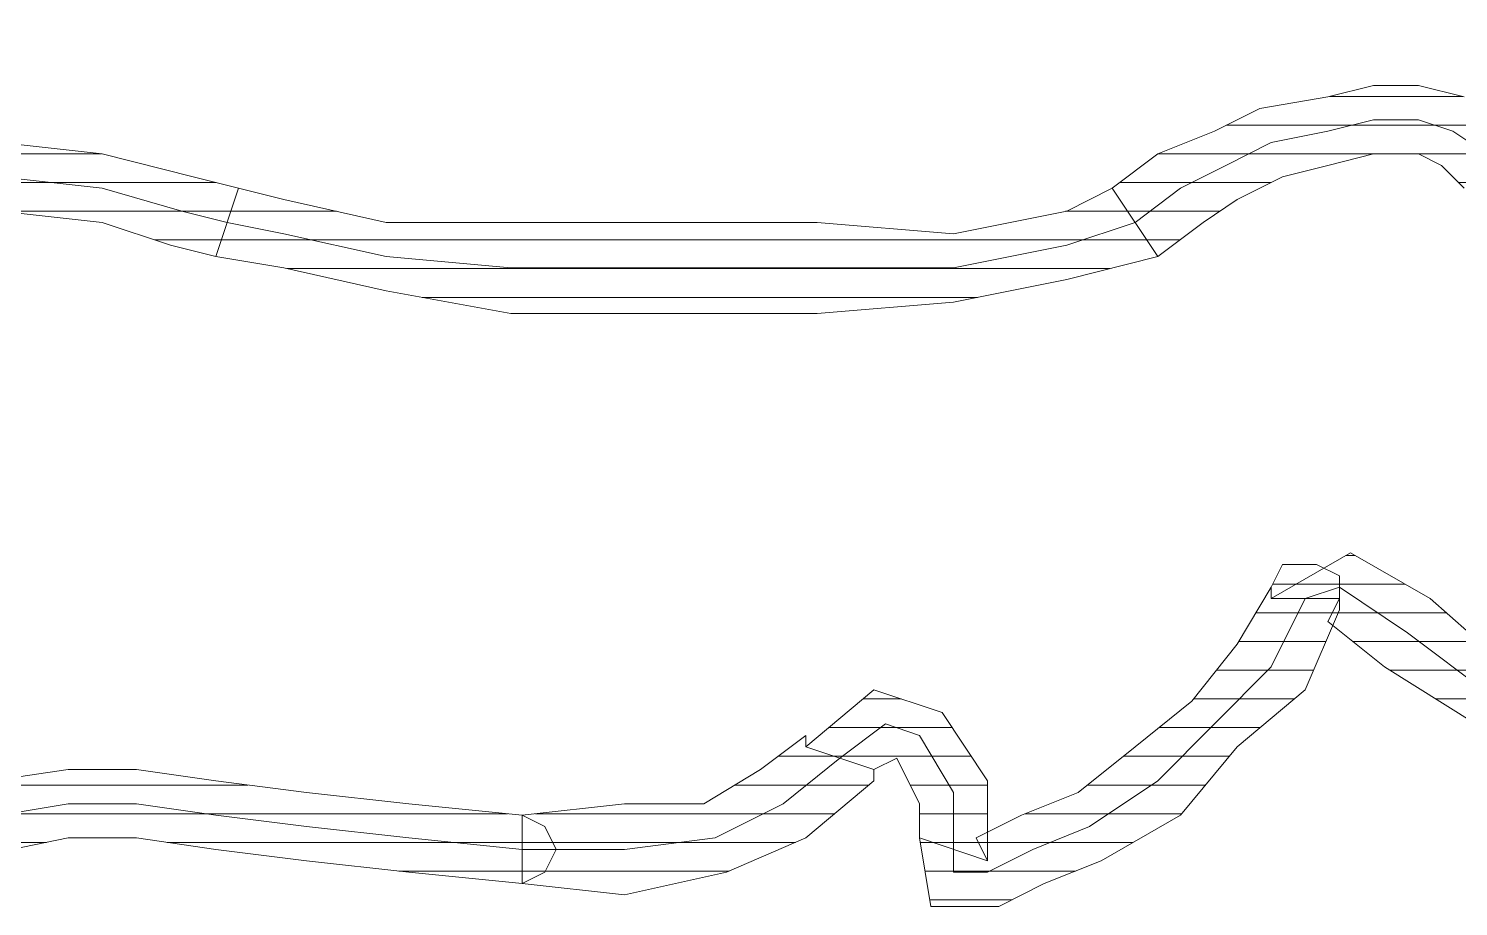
# Model space of a CAD drawing. Header units: centimetres. Extents: x 54005 to 61405, y 90310 to 94744.
# Drawn here: x 56847.22 to 56853.45, y 91941.07 to 91944.89 of the extents above; entities that cross this region are included whole.
import ezdxf

# ---------------------------------------------------------------- set-up
doc = ezdxf.new("R2010")
doc.units = ezdxf.units.CM
doc.header["$LTSCALE"] = 25
doc.layers.get('0').update_dxf_attribs({"lineweight": 0})
doc.layers.add('ÖLCULENDIRME', color=115, linetype='Continuous', lineweight=5)
pattern_1 = [(360, (-5108.51305, -673.59423), (1e-16, 0.125), [25])]

# ---------------------------------------------------------------- blocks, each defined once
blk = doc.blocks.new('by')
at = {"ltscale": 30}
h = blk.add_hatch(dxfattribs=at)
h.set_pattern_fill('DC_LINES', color=256, scale=0.1, style=0)
h.set_pattern_definition(pattern_1)
edge = h.paths.add_edge_path(flags=0)
edge.add_line((6400.0613, 2225.1543), (6400.0613, 2225.2039))
edge.add_line((6400.0613, 2225.2039), (6400.2097, 2225.5516))
edge.add_line((6400.2097, 2225.5516), (6400.5066, 2225.8))
edge.add_line((6400.5066, 2225.8), (6400.7546, 2226.098))
edge.add_line((6400.7546, 2226.098), (6401.1003, 2226.2968))
edge.add_line((6401.1003, 2226.2968), (6401.3484, 2226.3961))
edge.add_line((6401.3484, 2226.3961), (6401.5456, 2226.4954))
edge.add_line((6401.5456, 2226.4954), (6401.8425, 2226.4954))
edge.add_line((6401.8425, 2226.4954), (6401.8923, 2226.1974))
edge.add_line((6401.8923, 2226.1974), (6401.5954, 2226.2968))
edge.add_line((6401.5954, 2226.2968), (6401.6452, 2226.1974))
edge.add_line((6401.6452, 2226.1974), (6401.447, 2226.098))
edge.add_line((6401.447, 2226.098), (6401.1999, 2225.9987))
edge.add_line((6401.1999, 2225.9987), (6400.9519, 2225.8))
edge.add_line((6400.9519, 2225.8), (6400.7048, 2225.6013))
edge.add_line((6400.7048, 2225.6013), (6400.5066, 2225.3529))
edge.add_line((6400.5066, 2225.3529), (6400.3581, 2225.1045))
edge.add_line((6400.3581, 2225.1045), (6400.3581, 2225.1543))
edge.add_line((6400.3581, 2225.1543), (6400.3581, 2225.1045))
edge.add_line((6400.3581, 2225.1045), (6400.3093, 2225.0052))
edge.add_line((6400.3093, 2225.0052), (6400.1609, 2225.0052))
edge.add_line((6400.1609, 2225.0052), (6400.0613, 2225.0549))
edge.add_line((6400.0613, 2225.0549), (6400.0613, 2225.2039))
h = blk.add_hatch(dxfattribs=at)
h.set_pattern_fill('DC_LINES', color=256, scale=0.1, style=0)
h.set_pattern_definition(pattern_1)
h.paths.add_polyline_path([(6403.6238, 2226.3961), (6404.1189, 2226.3464), (6404.5642, 2226.2968), (6404.9597, 2226.247), (6405.3064, 2226.1974), (6405.6032, 2226.1974), (6405.8503, 2226.247), (6406.0974, 2226.3464), (6406.3454, 2226.4954), (6406.5427, 2226.1974), (6406.197, 2226.0484), (6405.9489, 2225.949), (6405.6032, 2225.8993), (6405.3064, 2225.8993), (6404.9597, 2225.949), (6404.5642, 2225.9987), (6404.1189, 2226.0484), (6403.6238, 2226.098), (6403.5251, 2226.1477), (6403.4753, 2226.247), (6403.5251, 2226.3464)], flags=0)
h = blk.add_hatch(dxfattribs=at)
h.set_pattern_fill('DC_LINES', color=256, scale=0.1, style=0)
h.set_pattern_definition(pattern_1)
edge = h.paths.add_edge_path(flags=0)
edge.add_line((6402.0905, 2225.8993), (6402.0905, 2225.949))
edge.add_line((6402.0905, 2225.949), (6402.3874, 2226.1974))
edge.add_line((6402.3874, 2226.1974), (6402.7331, 2226.3464))
edge.add_line((6402.7331, 2226.3464), (6403.1784, 2226.4458))
edge.add_line((6403.1784, 2226.4458), (6403.6238, 2226.3961))
edge.add_line((6403.6238, 2226.3961), (6403.6238, 2226.098))
edge.add_line((6403.6238, 2226.098), (6403.1784, 2226.0484))
edge.add_line((6403.1784, 2226.0484), (6402.8327, 2226.0484))
edge.add_line((6402.8327, 2226.0484), (6402.5847, 2225.8993))
edge.add_line((6402.5847, 2225.8993), (6402.3874, 2225.7503))
edge.add_line((6402.3874, 2225.7503), (6402.3874, 2225.8))
h = blk.add_hatch(dxfattribs=at)
h.set_pattern_fill('DC_LINES', color=256, scale=0.1, style=0)
h.set_pattern_definition(pattern_1)
edge = h.paths.add_edge_path(flags=0)
edge.add_line((6401.8923, 2226.1974), (6401.8923, 2226.0484))
edge.add_line((6401.8923, 2226.0484), (6401.9909, 2225.8497))
edge.add_line((6401.9909, 2225.8497), (6402.0905, 2225.8993))
edge.add_line((6402.0905, 2225.8993), (6402.3874, 2225.8))
edge.add_line((6402.3874, 2225.8), (6402.0905, 2225.5516))
edge.add_line((6402.0905, 2225.5516), (6401.7937, 2225.651))
edge.add_line((6401.7937, 2225.651), (6401.5954, 2225.949))
edge.add_line((6401.5954, 2225.949), (6401.5954, 2226.2968))
h = blk.add_hatch(dxfattribs=at)
h.set_pattern_fill('DC_LINES', color=256, scale=0.1, style=0)
h.set_pattern_definition(pattern_1)
edge = h.paths.add_edge_path(flags=0)
edge.add_line((6399.2702, 2225.9987), (6399.4675, 2225.7006))
edge.add_line((6399.4675, 2225.7006), (6399.864, 2225.4522))
edge.add_line((6399.864, 2225.4522), (6400.1111, 2225.2536))
edge.add_line((6400.1111, 2225.2536), (6400.0613, 2225.1543))
edge.add_line((6400.0613, 2225.1543), (6400.3581, 2225.1543))
edge.add_line((6400.3581, 2225.1543), (6400.0124, 2224.9555))
edge.add_line((6400.0124, 2224.9555), (6399.6657, 2225.1543))
edge.add_line((6399.6657, 2225.1543), (6399.2702, 2225.5019))
edge.add_line((6399.2702, 2225.5019), (6398.9734, 2225.8))
h = blk.add_hatch(dxfattribs=at)
h.set_pattern_fill('DC_LINES', color=256, scale=0.1, style=0)
h.set_pattern_definition(pattern_1)
edge = h.paths.add_edge_path(flags=0)
edge.add_line((6404.8611, 2223.3659), (6404.6628, 2223.4156))
edge.add_line((6404.6628, 2223.4156), (6404.2175, 2223.515))
edge.add_line((6404.2175, 2223.515), (6403.6736, 2223.515))
edge.add_line((6403.6736, 2223.515), (6403.03, 2223.515))
edge.add_line((6403.03, 2223.515), (6402.3376, 2223.515))
edge.add_line((6402.3376, 2223.515), (6401.7439, 2223.5647))
edge.add_line((6401.7439, 2223.5647), (6401.2488, 2223.4654))
edge.add_line((6401.2488, 2223.4654), (6401.0515, 2223.3659))
edge.add_line((6401.0515, 2223.3659), (6400.8532, 2223.664))
edge.add_line((6400.8532, 2223.664), (6401.2488, 2223.7633))
edge.add_line((6401.2488, 2223.7633), (6401.7439, 2223.8627))
edge.add_line((6401.7439, 2223.8627), (6402.3376, 2223.9123))
edge.add_line((6402.3376, 2223.9123), (6403.03, 2223.9123))
edge.add_line((6403.03, 2223.9123), (6403.6736, 2223.9123))
edge.add_line((6403.6736, 2223.9123), (6404.2175, 2223.813))
edge.add_line((6404.2175, 2223.813), (6404.6628, 2223.7137))
edge.add_line((6404.6628, 2223.7137), (6404.9597, 2223.664))
h = blk.add_hatch(dxfattribs=at)
h.set_pattern_fill('DC_LINES', color=256, scale=0.1, style=0)
h.set_pattern_definition(pattern_1)
edge = h.paths.add_edge_path(flags=0)
edge.add_line((6401.0515, 2223.3659), (6400.8532, 2223.2169))
edge.add_line((6400.8532, 2223.2169), (6400.6062, 2223.1176))
edge.add_line((6400.6062, 2223.1176), (6400.4079, 2223.0183))
edge.add_line((6400.4079, 2223.0183), (6400.1111, 2222.9685))
edge.add_line((6400.1111, 2222.9685), (6399.9128, 2222.9189))
edge.add_line((6399.9128, 2222.9189), (6399.7155, 2222.9189))
edge.add_line((6399.7155, 2222.9189), (6399.5173, 2222.9685))
edge.add_line((6399.5173, 2222.9685), (6399.3191, 2223.0679))
edge.add_line((6399.3191, 2223.0679), (6399.5173, 2223.3659))
edge.add_line((6399.5173, 2223.3659), (6399.6159, 2223.2666))
edge.add_line((6399.6159, 2223.2666), (6399.7155, 2223.2169))
edge.add_line((6399.7155, 2223.2169), (6399.9128, 2223.2169))
edge.add_line((6399.9128, 2223.2169), (6400.1111, 2223.2666))
edge.add_line((6400.1111, 2223.2666), (6400.3093, 2223.3163))
edge.add_line((6400.3093, 2223.3163), (6400.5066, 2223.4156))
edge.add_line((6400.5066, 2223.4156), (6400.655, 2223.515))
edge.add_line((6400.655, 2223.515), (6400.8532, 2223.664))
h = blk.add_hatch(dxfattribs=at)
h.set_pattern_fill('DC_LINES', color=256, scale=0.1, style=0)
h.set_pattern_definition(pattern_1)
edge = h.paths.add_edge_path(flags=0)
edge.add_line((6407.9773, 2222.9685), (6407.9284, 2222.6706))
edge.add_line((6407.9284, 2222.6706), (6407.6316, 2222.7699))
edge.add_line((6407.6316, 2222.7699), (6407.2849, 2222.8692))
edge.add_line((6407.2849, 2222.8692), (6406.8396, 2222.9685))
edge.add_line((6406.8396, 2222.9685), (6406.3454, 2223.0679))
edge.add_line((6406.3454, 2223.0679), (6405.9001, 2223.1673))
edge.add_line((6405.9001, 2223.1673), (6405.4548, 2223.2169))
edge.add_line((6405.4548, 2223.2169), (6405.0583, 2223.3163))
edge.add_line((6405.0583, 2223.3163), (6404.8611, 2223.3659))
edge.add_line((6404.8611, 2223.3659), (6404.9597, 2223.664))
edge.add_line((6404.9597, 2223.664), (6405.1579, 2223.6143))
edge.add_line((6405.1579, 2223.6143), (6405.4548, 2223.515))
edge.add_line((6405.4548, 2223.515), (6405.9001, 2223.4654))
edge.add_line((6405.9001, 2223.4654), (6406.3454, 2223.3659))
edge.add_line((6406.3454, 2223.3659), (6406.8396, 2223.2666))
edge.add_line((6406.8396, 2223.2666), (6407.2849, 2223.1673))
edge.add_line((6407.2849, 2223.1673), (6407.7302, 2223.0679))
edge.add_line((6407.7302, 2223.0679), (6408.0271, 2222.9685))
edge.add_line((6408.0271, 2222.9685), (6407.9773, 2222.6706))
edge.add_line((6407.9773, 2222.6706), (6408.0271, 2222.9685))
edge.add_line((6408.0271, 2222.9685), (6408.1257, 2222.8692))
edge.add_line((6408.1257, 2222.8692), (6408.1257, 2222.7699))
edge.add_line((6408.1257, 2222.7699), (6408.0769, 2222.6706))
edge.add_line((6408.0769, 2222.6706), (6407.9284, 2222.6706))
for p, q in [((6401.3484, 2226.3961, -4.5045), (6401.5456, 2226.4954, -4.5045)), ((6401.5456, 2226.4954, -4.5045), (6401.8425, 2226.4954, -4.5045)), ((6401.8425, 2226.4954, -4.5045), (6401.8923, 2226.1974, -4.5045)), ((6402.7331, 2226.3464, -4.5045), (6403.1784, 2226.4458, -4.5045)), ((6403.1784, 2226.4458, -4.5045), (6403.6238, 2226.3961, -4.5045)), ((6401.1003, 2226.2968, -4.5045), (6401.3484, 2226.3961, -4.5045)), ((6403.5251, 2226.3464, -4.5045), (6403.6238, 2226.3961, -4.5045)), ((6403.6238, 2226.3961, -4.5045), (6403.6238, 2226.098, -4.5045)), ((6403.6238, 2226.3961, -4.5045), (6403.6238, 2226.3961, -4.5045)), ((6403.6238, 2226.3961, -4.5045), (6404.1189, 2226.3464, -4.5045)), ((6403.6238, 2226.3961, -4.5045), (6403.6238, 2226.3961, -4.5045)), ((6403.6238, 2226.3961, -4.5045), (6403.6238, 2226.3961, -4.5045)), ((6401.5954, 2226.3464, -4.5045), (6401.3972, 2226.247, -4.5045)), ((6401.7439, 2226.3464, -4.5045), (6401.5954, 2226.3464, -4.5045)), ((6401.7439, 2226.247, -4.5045), (6401.7439, 2226.3464, -4.5045)), ((6402.3874, 2226.1974, -4.5045), (6402.7331, 2226.3464, -4.5045)), ((6403.4753, 2226.247, -4.5045), (6403.5251, 2226.3464, -4.5045)), ((6404.1189, 2226.3464, -4.5045), (6404.5642, 2226.2968, -4.5045)), ((6400.7546, 2226.098, -4.5045), (6401.1003, 2226.2968, -4.5045)), ((6401.3972, 2226.247, -4.5045), (6401.1501, 2226.1477, -4.5045)), ((6401.5954, 2225.949, -4.5045), (6401.5954, 2226.2968, -4.5045)), ((6401.5954, 2226.2968, -4.5045), (6401.5954, 2226.2968, -4.5045)), ((6401.5954, 2226.2968, -4.5045), (6401.8923, 2226.1974, -4.5045)), ((6401.8923, 2226.1974, -4.5045), (6401.5954, 2226.2968, -4.5045)), ((6401.5954, 2226.2968, -4.5045), (6401.6452, 2226.1974, -4.5045)), ((6401.7439, 2225.9987, -4.5045), (6401.7439, 2226.247, -4.5045)), ((6403.1784, 2226.247, -4.5045), (6402.7829, 2226.1974, -4.5045)), ((6403.6238, 2226.247, -4.5045), (6403.1784, 2226.247, -4.5045)), ((6403.5251, 2226.1477, -4.5045), (6403.4753, 2226.247, -4.5045)), ((6404.1189, 2226.1974, -4.5045), (6403.6238, 2226.247, -4.5045)), ((6404.5642, 2226.2968, -4.5045), (6404.9597, 2226.247, -4.5045)), ((6404.9597, 2226.247, -4.5045), (6405.3064, 2226.1974, -4.5045)), ((6405.6032, 2226.1974, -4.5045), (6405.8503, 2226.247, -4.5045)), ((6401.6452, 2226.1974, -4.5045), (6401.447, 2226.098, -4.5045)), ((6401.6452, 2226.1974, -4.5045), (6401.6452, 2226.1974, -4.5045)), ((6401.8923, 2226.1974, -4.5045), (6401.8923, 2226.1974, -4.5045)), ((6401.8923, 2226.1974, -4.5045), (6401.8923, 2226.0484, -4.5045)), ((6401.8923, 2226.1974, -4.5045), (6401.8923, 2226.1974, -4.5045)), ((6402.0905, 2225.949, -4.5045), (6402.3874, 2226.1974, -4.5045)), ((6402.7829, 2226.1974, -4.5045), (6402.4861, 2226.0484, -4.5045)), ((6404.5642, 2226.1477, -4.5045), (6404.1189, 2226.1974, -4.5045)), ((6405.3064, 2226.1974, -4.5045), (6405.6032, 2226.1974, -4.5045)), ((6401.1501, 2226.1477, -4.5045), (6400.8532, 2225.949, -4.5045)), ((6403.6238, 2226.098, -4.5045), (6403.5251, 2226.1477, -4.5045)), ((6404.9597, 2226.098, -4.5045), (6404.5642, 2226.1477, -4.5045)), ((6400.5066, 2225.8, -4.5045), (6400.7546, 2226.098, -4.5045)), ((6401.447, 2226.098, -4.5045), (6401.1999, 2225.9987, -4.5045)), ((6403.6238, 2226.098, -4.5045), (6403.1784, 2226.0484, -4.5045)), ((6404.1189, 2226.0484, -4.5045), (6403.6238, 2226.098, -4.5045)), ((6403.6238, 2226.098, -4.5045), (6403.6238, 2226.098, -4.5045)), ((6403.6238, 2226.098, -4.5045), (6403.6238, 2226.098, -4.5045)), ((6405.3064, 2226.0484, -4.5045), (6404.9597, 2226.098, -4.5045)), ((6405.9001, 2226.098, -4.5045), (6405.6032, 2226.0484, -4.5045)), ((6401.1999, 2225.9987, -4.5045), (6400.9519, 2225.8, -4.5045)), ((6401.8923, 2225.7503, -4.5045), (6401.7439, 2225.9987, -4.5045)), ((6401.8923, 2226.0484, -4.5045), (6401.9909, 2225.8497, -4.5045)), ((6402.4861, 2226.0484, -4.5045), (6402.239, 2225.8497, -4.5045)), ((6402.8327, 2226.0484, -4.5045), (6402.5847, 2225.8993, -4.5045)), ((6403.1784, 2226.0484, -4.5045), (6402.8327, 2226.0484, -4.5045)), ((6404.5642, 2225.9987, -4.5045), (6404.1189, 2226.0484, -4.5045)), ((6404.9597, 2225.949, -4.5045), (6404.5642, 2225.9987, -4.5045)), ((6405.6032, 2226.0484, -4.5045), (6405.3064, 2226.0484, -4.5045)), ((6400.8532, 2225.949, -4.5045), (6400.6062, 2225.7006, -4.5045)), ((6401.7937, 2225.651, -4.5045), (6401.5954, 2225.949, -4.5045)), ((6402.0905, 2225.8993, -4.5045), (6402.0905, 2225.949, -4.5045)), ((6405.3064, 2225.8993, -4.5045), (6404.9597, 2225.949, -4.5045)), ((6405.9489, 2225.949, -4.5045), (6405.6032, 2225.8993, -4.5045)), ((6401.9909, 2225.8497, -4.5045), (6402.0905, 2225.8993, -4.5045)), ((6402.3874, 2225.8, -4.5045), (6402.0905, 2225.8993, -4.5045)), ((6402.0905, 2225.8993, -4.5045), (6402.0905, 2225.8993, -4.5045)), ((6402.0905, 2225.8993, -4.5045), (6402.3874, 2225.8, -4.5045)), ((6402.5847, 2225.8993, -4.5045), (6402.3874, 2225.7503, -4.5045)), ((6405.6032, 2225.8993, -4.5045), (6405.3064, 2225.8993, -4.5045)), ((6401.9909, 2225.8497, -4.5045), (6401.9909, 2225.8497, -4.5045)), ((6402.239, 2225.8497, -4.5045), (6402.0407, 2225.7006, -4.5045)), ((6400.2097, 2225.5516, -4.5045), (6400.5066, 2225.8, -4.5045)), ((6400.9519, 2225.8, -4.5045), (6400.7048, 2225.6013, -4.5045)), ((6402.0407, 2225.7006, -4.5045), (6401.8923, 2225.7503, -4.5045)), ((6402.3874, 2225.8, -4.5045), (6402.0905, 2225.5516, -4.5045)), ((6402.3874, 2225.7503, -4.5045), (6402.3874, 2225.8, -4.5045)), ((6399.4675, 2225.7006, -4.5045), (6399.864, 2225.4522, -4.5045)), ((6400.6062, 2225.7006, -4.5045), (6400.3581, 2225.4522, -4.5045)), ((6402.0905, 2225.5516, -4.5045), (6401.7937, 2225.651, -4.5045)), ((6399.7644, 2225.3032, -4.5045), (6399.3689, 2225.6013, -4.5045)), ((6400.7048, 2225.6013, -4.5045), (6400.5066, 2225.3529, -4.5045)), ((6399.6657, 2225.1543, -4.5045), (6399.2702, 2225.5019, -4.5045)), ((6400.0613, 2225.2039, -4.5045), (6400.2097, 2225.5516, -4.5045)), ((6399.864, 2225.4522, -4.5045), (6400.1111, 2225.2536, -4.5045)), ((6400.3581, 2225.4522, -4.5045), (6400.2097, 2225.1543, -4.5045)), ((6400.5066, 2225.3529, -4.5045), (6400.3581, 2225.1045, -4.5045)), ((6400.0613, 2225.1045, -4.5045), (6399.7644, 2225.3032, -4.5045)), ((6400.1111, 2225.2536, -4.5045), (6400.0613, 2225.1543, -4.5045)), ((6400.0613, 2225.1543, -4.5045), (6400.0613, 2225.2039, -4.5045)), ((6400.0613, 2225.0549, -4.5045), (6400.0613, 2225.2039, -4.5045)), ((6400.0613, 2225.2039, -4.5045), (6400.0613, 2225.1543, -4.5045)), ((6400.0124, 2224.9555, -4.5045), (6399.6657, 2225.1543, -4.5045)), ((6400.3581, 2225.1543, -4.5045), (6400.0124, 2224.9555, -4.5045)), ((6400.0613, 2225.1543, -4.5045), (6400.3581, 2225.1543, -4.5045)), ((6400.2097, 2225.1543, -4.5045), (6400.0613, 2225.1045, -4.5045)), ((6400.0613, 2225.1543, -4.5045), (6400.0613, 2225.1543, -4.5045)), ((6400.2097, 2225.1543, -4.5045), (6400.2097, 2225.1543, -4.5045)), ((6400.2097, 2225.1543, -4.5045), (6400.2097, 2225.1543, -4.5045)), ((6400.3581, 2225.1045, -4.5045), (6400.3581, 2225.1543, -4.5045)), ((6400.3581, 2225.1543, -4.5045), (6400.3581, 2225.1045, -4.5045)), ((6400.3581, 2225.1045, -4.5045), (6400.3093, 2225.0052, -4.5045)), ((6400.1609, 2225.0052, -4.5045), (6400.0613, 2225.0549, -4.5045)), ((6400.3093, 2225.0052, -4.5045), (6400.1609, 2225.0052, -4.5045)), ((6401.7439, 2223.8627, -4.5045), (6402.3376, 2223.9123, -4.5045)), ((6402.3376, 2223.9123, -4.5045), (6403.03, 2223.9123, -4.5045)), ((6403.03, 2223.9123, -4.5045), (6403.6736, 2223.9123, -4.5045)), ((6403.6736, 2223.9123, -4.5045), (6404.2175, 2223.813, -4.5045)), ((6401.2488, 2223.7633, -4.5045), (6401.7439, 2223.8627, -4.5045)), ((6400.8532, 2223.664, -4.5045), (6401.2488, 2223.7633, -4.5045)), ((6404.2175, 2223.813, -4.5045), (6404.6628, 2223.7137, -4.5045)), ((6401.2488, 2223.6143, -4.5045), (6401.7439, 2223.7137, -4.5045)), ((6401.7439, 2223.7137, -4.5045), (6402.3376, 2223.7137, -4.5045)), ((6402.3376, 2223.7137, -4.5045), (6403.03, 2223.7137, -4.5045)), ((6403.03, 2223.7137, -4.5045), (6403.6736, 2223.7137, -4.5045)), ((6403.6736, 2223.7137, -4.5045), (6404.2175, 2223.664, -4.5045)), ((6404.6628, 2223.7137, -4.5045), (6404.9597, 2223.664, -4.5045)), ((6400.655, 2223.515, -4.5045), (6400.8532, 2223.664, -4.5045)), ((6400.8532, 2223.664, -4.5045), (6400.8532, 2223.664, -4.5045)), ((6400.8532, 2223.664, -4.5045), (6401.0515, 2223.3659, -4.5045)), ((6401.0515, 2223.3659, -4.5045), (6400.8532, 2223.664, -4.5045)), ((6404.2175, 2223.664, -4.5045), (6404.6628, 2223.5647, -4.5045)), ((6404.8611, 2223.3659, -4.5045), (6404.9597, 2223.664, -4.5045)), ((6404.9597, 2223.664, -4.5045), (6404.8611, 2223.3659, -4.5045)), ((6404.9597, 2223.664, -4.5045), (6405.1579, 2223.6143, -4.5045)), ((6404.9597, 2223.664, -4.5045), (6404.9597, 2223.664, -4.5045)), ((6400.9519, 2223.515, -4.5045), (6401.2488, 2223.6143, -4.5045)), ((6405.1579, 2223.6143, -4.5045), (6405.4548, 2223.515, -4.5045)), ((6400.5066, 2223.4156, -4.5045), (6400.655, 2223.515, -4.5045)), ((6400.7546, 2223.3659, -4.5045), (6400.9519, 2223.515, -4.5045)), ((6401.7439, 2223.5647, -4.5045), (6401.2488, 2223.4654, -4.5045)), ((6402.3376, 2223.515, -4.5045), (6401.7439, 2223.5647, -4.5045)), ((6403.03, 2223.515, -4.5045), (6402.3376, 2223.515, -4.5045)), ((6403.6736, 2223.515, -4.5045), (6403.03, 2223.515, -4.5045)), ((6404.2175, 2223.515, -4.5045), (6403.6736, 2223.515, -4.5045)), ((6404.6628, 2223.4156, -4.5045), (6404.2175, 2223.515, -4.5045)), ((6404.6628, 2223.5647, -4.5045), (6404.9099, 2223.515, -4.5045)), ((6404.9099, 2223.515, -4.5045), (6405.1081, 2223.4654, -4.5045)), ((6405.4548, 2223.515, -4.5045), (6405.9001, 2223.4654, -4.5045)), ((6401.2488, 2223.4654, -4.5045), (6401.0515, 2223.3659, -4.5045)), ((6405.1081, 2223.4654, -4.5045), (6405.4548, 2223.3659, -4.5045)), ((6400.3093, 2223.3163, -4.5045), (6400.5066, 2223.4156, -4.5045)), ((6404.8611, 2223.3659, -4.5045), (6404.6628, 2223.4156, -4.5045)), ((6399.5173, 2223.3659, -4.5045), (6399.6159, 2223.2666, -4.5045)), ((6400.1111, 2223.2666, -4.5045), (6400.3093, 2223.3163, -4.5045)), ((6400.5564, 2223.2666, -4.5045), (6400.7546, 2223.3659, -4.5045)), ((6401.0515, 2223.3659, -4.5045), (6400.8532, 2223.2169, -4.5045)), ((6401.0515, 2223.3659, -4.5045), (6401.0515, 2223.3659, -4.5045)), ((6401.0515, 2223.3659, -4.5045), (6401.0515, 2223.3659, -4.5045)), ((6405.0583, 2223.3163, -4.5045), (6404.8611, 2223.3659, -4.5045)), ((6404.8611, 2223.3659, -4.5045), (6404.8611, 2223.3659, -4.5045)), ((6404.8611, 2223.3659, -4.5045), (6404.8611, 2223.3659, -4.5045)), ((6405.4548, 2223.2169, -4.5045), (6405.0583, 2223.3163, -4.5045)), ((6405.4548, 2223.3659, -4.5045), (6405.9001, 2223.3163, -4.5045)), ((6399.6159, 2223.2666, -4.5045), (6399.7155, 2223.2169, -4.5045)), ((6399.9128, 2223.2169, -4.5045), (6400.1111, 2223.2666, -4.5045)), ((6400.3581, 2223.1673, -4.5045), (6400.5564, 2223.2666, -4.5045)), ((6399.4187, 2223.2169, -4.5045), (6399.5671, 2223.1176, -4.5045)), ((6399.7155, 2223.2169, -4.5045), (6399.9128, 2223.2169, -4.5045)), ((6400.8532, 2223.2169, -4.5045), (6400.6062, 2223.1176, -4.5045)), ((6405.9001, 2223.1673, -4.5045), (6405.4548, 2223.2169, -4.5045)), ((6400.1111, 2223.1176, -4.5045), (6400.3581, 2223.1673, -4.5045)), ((6399.5671, 2223.1176, -4.5045), (6399.7155, 2223.0679, -4.5045)), ((6399.7155, 2223.0679, -4.5045), (6399.9128, 2223.0679, -4.5045)), ((6399.9128, 2223.0679, -4.5045), (6400.1111, 2223.1176, -4.5045)), ((6400.6062, 2223.1176, -4.5045), (6400.4079, 2223.0183, -4.5045)), ((6400.4079, 2223.0183, -4.5045), (6400.1111, 2222.9685, -4.5045)), ((6399.7155, 2222.9189, -4.5045), (6399.5173, 2222.9685, -4.5045)), ((6400.1111, 2222.9685, -4.5045), (6399.9128, 2222.9189, -4.5045)), ((6399.9128, 2222.9189, -4.5045), (6399.7155, 2222.9189, -4.5045))]:
    blk.add_line(p, q, dxfattribs=at)

msp = doc.modelspace()

# ---------------------------------------------------------------- block references
at = {"layer": 'ÖLCULENDIRME', "rotation": 180}
msp.add_blockref('by', (63252.9924, 94167.5609, 4.5045), dxfattribs=at)

doc.saveas('drawing.dxf')
